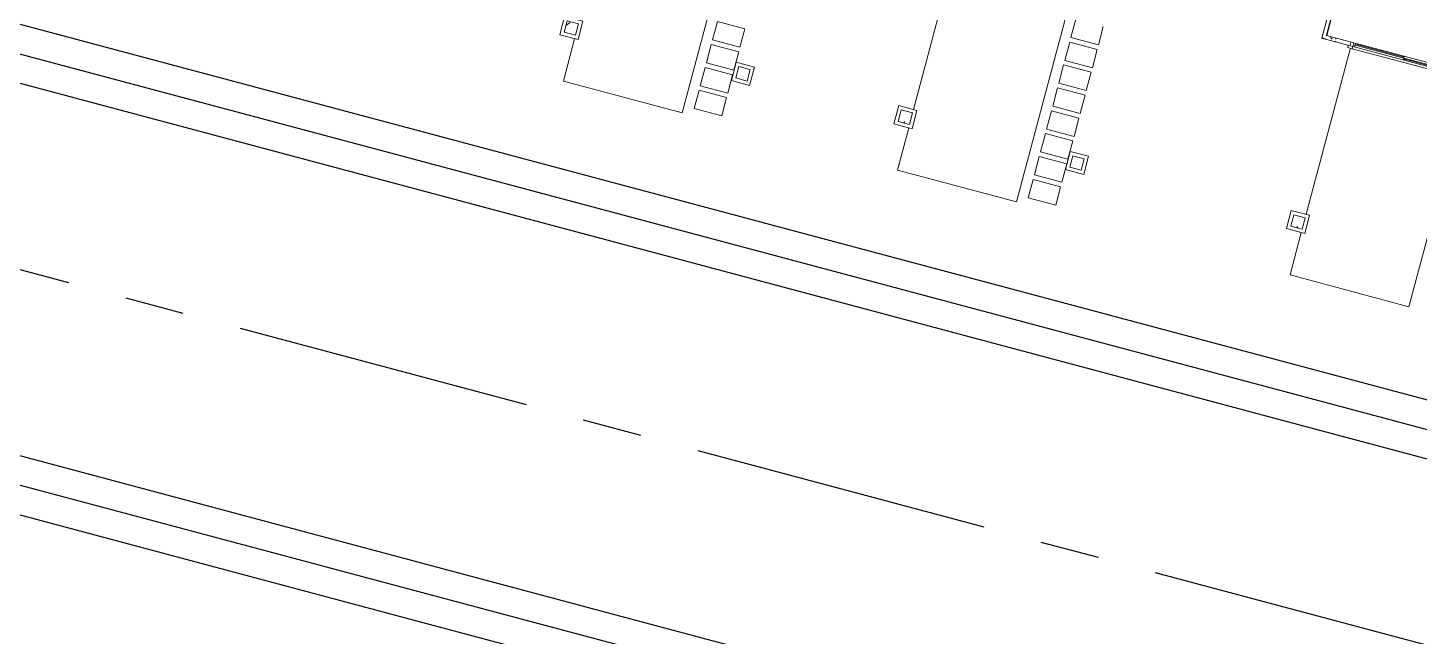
# Model space of a CAD drawing. Header units: metres. Extents: x 689715 to 690980, y 1005284 to 1006835.
# Drawn here: x 690831.39 to 690860.77, y 1005632.98 to 1005645.81 of the extents above; entities that cross this region are included whole.
import ezdxf

# ---------------------------------------------------------------- set-up
doc = ezdxf.new("R2010")
doc.units = ezdxf.units.M
doc.linetypes.add('CENTER', pattern=[2, 1.25, -0.25, 0.25, -0.25])
doc.linetypes.add('PHANTOM', pattern=[2.5, 1.25, -0.25, 0.25, -0.25, 0.25, -0.25])
for name, color, linetype in [('0_HUELLAS CASAS CASTILLA', 1, 'Continuous'), ('0_NUMERO DE LOTE FASE V', 3, 'Continuous'), ('C-CALLE-ACERA', 8, 'Continuous'), ('CALLES-CENTRO', 2, 'CENTER')]:
    doc.layers.add(name, color=color, linetype=linetype)
for name, color, linetype, lineweight in [('Modelos genéricos', 7, 'Continuous', 13), ('Muros', 7, 'Continuous', 13), ('Patrón de corte', 7, 'Continuous', 13), ('Pilares estructurales', 7, 'Continuous', 25), ('Suelos', 7, 'Continuous', 9), ('Ventanas', 7, 'Continuous', 13)]:
    doc.layers.add(name, color=color, linetype=linetype, lineweight=lineweight)

# ---------------------------------------------------------------- blocks, each defined once
blk = doc.blocks.new('M_Concrete-Rectangular-Column - _25x_25-V7-PLANO CLAVE _8 CASAS EN HILERA_ - Dependent 1')
at = {"layer": 'Pilares estructurales', "lineweight": 13}
h = blk.add_hatch(dxfattribs=at)
h.set_pattern_fill('CONCRETE', color=256, style=0, pattern_type=2)
h.set_pattern_definition([(49.99999999999999, (-7.957000000000001, -75.643), (1.457020047383542, -0.1273482686276515), [0.152, -1.676]), (355, (-7.957000000000001, -75.643), (-0.2818653023739907, 1.528382135238966), [0.122, -1.341]), (100.451, (-7.835, -75.653), (1.17546538358712, 1.400456044289996), [0.13, -1.425]), (46.184, (-7.957000000000001, -75.236), (2.169039294737322, -0.336383022587974), [0.229, -2.515]), (96.636, (-7.776, -75.264), (1.898944685138781, 1.97970782763093), [0.194, -2.137]), (351.184, (-7.957000000000001, -75.236), (1.898795237190718, 1.979372286160904), [0.183, -2.012]), (21, (-7.754, -75.33800000000001), (1.212598781386422, -0.8177586412751406), [0.152, -1.676]), (326, (-7.754, -75.33800000000001), (0.4944494143613917, 1.473404145724342), [0.122, -1.341]), (71.45100000000001, (-7.653, -75.406), (1.707039752549385, 0.6549895290889265), [0.13, -1.425]), (37.50000000000001, (-7.957000000000001, -75.643), (0.02416182372297015, 0.6765066195347833), [0.067, -1.258, 0.067, -1.294, -1.346]), (37.50000000000001, (-7.957000000000001, -75.643), (0.02416182372297015, 0.6765066195347833), [-2.686, 0.067, -1.279]), (7.499999999999999, (-7.957000000000001, -75.643), (0.5349359976128323, 0.8016816565557453), [0.067, -0.7090000000000001, 0.067, -1.227, -0.513]), (7.499999999999999, (-7.957000000000001, -75.643), (0.5349359976128323, 0.8016816565557453), [-2.071, 0.067, -0.446]), (327.5, (-8.41, -75.643), (1.084235554558972, -0.04571938571545769), [0.067, -0.441, 0.067, -1.518, -2.103]), (327.5, (-8.41, -75.643), (1.084235554558972, -0.04571938571545769), [-2.093, 0.067, -2.036]), (317.5, (-8.613, -75.643), (1.185122407334744, 0.2039163545013021), [0.067, -0.593, 0.067, -0.986, -1.494]), (317.5, (-8.613, -75.643), (1.185122407334744, 0.2039163545013021), [-1.713, 0.067, -1.426])])
h.paths.add_polyline_path([(0.1250000000000062, -0.1249999999999326), (0.1250000000000062, 0.1250000000000625), (-0.1249999999999932, 0.1250000000000625), (-0.1249999999999932, -0.1249999999998936)], flags=0)
blk = doc.blocks.new('MOLDURA COLUMNA - 0_40x_40-1533038-PLANO CLAVE _8 CASAS EN HILERA_ - Dependent 1')
at = {"layer": 'Modelos genéricos', "color": 253}
for p, q in [((0.2000000000000064, 0.1999999999999915), (-0.1999999999999938, 0.1999999999999915)), ((-0.1999999999999937, 0.1999999999999915), (-0.1999999999999937, -0.2000000000000085)), ((-0.1249999999999938, -0.1250000000000084), (-0.1249999999999937, 0.1249999999999915)), ((-0.1249999999999937, 0.1249999999999915), (0.1250000000000063, 0.1249999999999915)), ((0.1250000000000063, 0.1249999999999915), (0.1250000000000063, -0.1250000000000084)), ((0.2000000000000064, -0.2000000000000085), (0.2000000000000064, 0.1999999999999915)), ((-0.1999999999999937, -0.2000000000000085), (0.2000000000000065, -0.2000000000000085)), ((0.1250000000000063, -0.1250000000000084), (-0.1249999999999938, -0.1250000000000084))]:
    blk.add_line(p, q, dxfattribs=at)
blk = doc.blocks.new('012-AR_CASTILLA_MODELO B_rvt-1-PLANO CLAVE _8 CASAS EN HILERA_ - Dependent 1')
at = {"layer": 'Suelos', "color": 9}
for p, q in [((10.68178603227716, 74.51754749729298), (10.68178603233537, 78.66754749673419)), ((11.50178603245877, 76.56754749664105), (10.90178603236564, 76.56754749664105)), ((10.90178603236564, 76.56754749664105), (10.90178603224922, 76.16754749696702)), ((11.50178603222594, 76.16754749673419), (11.50178603245877, 76.56754749664105)), ((10.90178603224922, 76.16754749696702), (11.50178603222594, 76.16754749673419)), ((11.50178603245877, 76.06754749664105), (10.90178603224922, 76.06754749664105)), ((10.90178603224922, 76.06754749664105), (10.90178603236564, 75.66754749673419)), ((11.50178603234235, 75.66754749673419), (11.50178603245877, 76.06754749664105)), ((10.90178603236564, 75.66754749673419), (11.50178603234235, 75.66754749673419)), ((11.50178603245877, 75.56754749664105), (10.90178603236564, 75.56754749687389)), ((10.90178603236564, 75.56754749687389), (10.9017860321328, 75.16754749696702)), ((11.50178603228414, 75.16754749719985), (11.50178603245877, 75.56754749664105)), ((8.08178603235865, 75.44254749664105), (8.081786032416858, 74.51754749682732)), ((10.9017860321328, 75.16754749696702), (11.50178603228414, 75.16754749719985)), ((11.50178603257518, 75.06754749664105), (10.90178603236564, 75.06754749664105)), ((10.90178603236564, 75.06754749664105), (10.9017860320746, 74.66754749673419)), ((11.50178603234235, 74.66754749719985), (11.50178603257518, 75.06754749664105)), ((10.9017860320746, 74.66754749673419), (11.50178603234235, 74.66754749719985)), ((8.081786032184027, 74.51754749682732), (10.68178603227716, 74.51754749729298))]:
    blk.add_line(p, q, dxfattribs=at)
at = {"color": 254, "lineweight": 13}
for name, p in [('MOLDURA COLUMNA - 0_40x_40-1533038-PLANO CLAVE _8 CASAS EN HILERA_ - Dependent 1', (7.956786032300442, 75.64254749636166)), ('MOLDURA COLUMNA - 0_40x_40-1533038-PLANO CLAVE _8 CASAS EN HILERA_ - Dependent 1', (11.70678603230044, 75.64254749729298)), ('M_Concrete-Rectangular-Column - _25x_25-V7-PLANO CLAVE _8 CASAS EN HILERA_ - Dependent 1', (7.956786032300442, 75.64254749636166))]:
    blk.add_blockref(name, p, dxfattribs=at)
blk = doc.blocks.new('C TRANSFORMADA A B')
at = {"layer": 'Suelos', "color": 9}
for p, q in [((287.4939854096156, -13.28005156165455), (287.0939854097087, -13.28005156147992)), ((287.4939854096156, -13.88005156163126), (287.4939854096156, -13.28005156165455)), ((287.9939854096156, -13.28005156159634), (287.593985409243, -13.28005156171275)), ((287.593985409243, -13.28005156171275), (287.5939854097087, -13.88005156168947)), ((287.9939854096156, -13.88005156151485), (287.9939854096156, -13.28005156159634)), ((288.4939854096156, -13.28005156159634), (288.0939854097087, -13.28005156153813)), ((288.0939854097087, -13.28005156153813), (288.0939854097087, -13.88005156157305)), ((288.4939854096156, -13.88005156151485), (288.4939854096156, -13.28005156159634)), ((288.9939854096156, -13.28005156153813), (288.5939854097087, -13.28005156159634)), ((288.5939854097087, -13.28005156159634), (288.5939854097087, -13.88005156157305)), ((288.9939854096156, -13.88005156157305), (288.9939854096156, -13.28005156153813)), ((289.4939854096156, -13.28005156159634), (289.0939854097087, -13.28005156153813)), ((289.0939854097087, -13.28005156153813), (289.0939854097087, -13.88005156163126)), ((289.4939854096156, -13.88005156151485), (289.4939854096156, -13.28005156159634)), ((289.9939854096156, -13.28005156171275), (289.5939854097087, -13.28005156165455)), ((289.5939854097087, -13.28005156165455), (289.5939854097087, -13.88005156168947)), ((289.9939854096156, -13.88005156145664), (289.9939854096156, -13.28005156171275)), ((290.4939854096156, -13.28005156159634), (290.0939854097087, -13.28005156153813)), ((290.0939854097087, -13.28005156153813), (290.0939854094759, -13.88005156151485)), ((290.4939854096156, -13.88005156157305), (290.4939854096156, -13.28005156159634)), ((290.9939854096156, -13.28005156153813), (290.5939854097087, -13.28005156147992)), ((290.5939854097087, -13.28005156147992), (290.5939854097087, -13.88005156145664)), ((290.9939854096156, -13.88005156174768), (290.9939854096156, -13.28005156153813)), ((291.1439854095224, -14.10005156154511), (286.9939854096156, -14.10005156166153)), ((287.0939854097087, -13.88005156163126), (287.4939854096156, -13.88005156163126)), ((287.5939854097087, -13.88005156168947), (287.9939854096156, -13.88005156151485)), ((288.0939854097087, -13.88005156157305), (288.4939854096156, -13.88005156151485)), ((288.5939854097087, -13.88005156157305), (288.9939854096156, -13.88005156157305)), ((289.0939854097087, -13.88005156163126), (289.4939854096156, -13.88005156151485)), ((289.5939854097087, -13.88005156168947), (289.9939854096156, -13.88005156145664)), ((290.0939854094759, -13.88005156151485), (290.4939854096156, -13.88005156157305)), ((290.5939854097087, -13.88005156145664), (290.9939854096156, -13.88005156174768)), ((291.1439854095224, -16.70005156158004), (291.1439854095224, -14.10005156154511)), ((286.2139854098205, -16.70005156152183), (289.8189854093362, -16.70005156146362)), ((290.2189854097087, -16.70005156158004), (291.1439854095224, -16.70005156140542))]:
    blk.add_line(p, q, dxfattribs=at)
at = {"color": 254, "lineweight": 13, "rotation": 90.00000000000001}
for name, p in [('MOLDURA COLUMNA - 0_40x_40-1533038-PLANO CLAVE _8 CASAS EN HILERA_ - Dependent 1', (290.0189854095224, -13.07505156158004)), ('MOLDURA COLUMNA - 0_40x_40-1533038-PLANO CLAVE _8 CASAS EN HILERA_ - Dependent 1', (290.0189854099881, -16.82505156163825)), ('M_Concrete-Rectangular-Column - _25x_25-V7-PLANO CLAVE _8 CASAS EN HILERA_ - Dependent 1', (290.0189854099881, -16.82505156163825))]:
    blk.add_blockref(name, p, dxfattribs=at)
blk = doc.blocks.new('CASTILLAS B BLOQUE 8')
blk.add_blockref('C TRANSFORMADA A B', (0, 5.820766091346741e-11))
at = {"layer": '0_HUELLAS CASAS CASTILLA', "color": 8, "lineweight": 5, "rotation": 90}
blk.add_blockref('012-AR_CASTILLA_MODELO B_rvt-1-PLANO CLAVE _8 CASAS EN HILERA_ - Dependent 1', (365.6615329058841, -32.08183759375243), dxfattribs=at)
blk = doc.blocks.new('Window-Sliding - VENTANA DE 2_20 X 1_20-1540986-PLANO CLAVE _8 CASAS EN HILERA_ - Dependent 1')
at = {"layer": 'Ventanas', "color": 253}
for p, q in [((1.100365830454672, 0.04), (-1.099634169545327, 0.04)), ((-1.099634169545327, 0.04), (-1.099634169545327, -0.03999999999902364)), ((-1.099634169545327, 0.04000000000097637), (1.100365830454672, 0.04000000000097637)), ((-1.061534169779908, -0.03999999999902364), (-1.061534169779908, 0.04000000000097637)), ((-1.061534169779908, 0.04000000000097637), (-1.061534169779908, -0.03999999999902365)), ((1.062265830467165, 9.714248738745823e-13), (-1.061534169779908, 9.714248738745823e-13)), ((-1.026609169545286, 0.04000000000097637), (-1.026609169545286, 9.714248738745823e-13)), ((-0.02185916954532734, 0.02000000000096879), (-1.026609169545286, 0.02000000000096879)), ((-0.02185916954532734, 0.04000000000097637), (-0.02185916954532734, 9.714248738745823e-13)), ((0.000365830454672653, 9.714248738745823e-13), (0.000365830454672653, 0.04000000000097637)), ((0.000365830454672653, 9.714248738745823e-13), (0.000365830454672653, -0.03999999999902364)), ((0.02259083045467268, -0.03999999999902364), (0.02259083045467268, 9.714248738745823e-13)), ((1.027340830454717, -0.03999999999902364), (1.027340830454717, 9.714248738745823e-13)), ((1.062265830467165, 0.04000000000097637), (1.062265830467165, -0.03999999999902365)), ((1.100365830454672, -0.03999999999902364), (1.100365830454672, 0.04)), ((-1.099634169545327, -0.03999999999902364), (1.100365830454672, -0.03999999999902364)), ((-1.099634169545327, -0.03999999999902364), (1.100365830454672, -0.03999999999902364)), ((-1.09963416929923, -0.03999999999902364), (1.100365830455644, -0.03999999999902364)), ((0.02259083045467268, -0.0199999999990375), (1.027340830454716, -0.0199999999990375))]:
    blk.add_line(p, q, dxfattribs=at)
blk = doc.blocks.new('M_MOLDURA SENCILLA PARA VENTANAS - 2_20x1_20-1429797-PLANO CLAVE _8 CASAS EN HILERA_ - Dependent 1')
at = {"layer": 'Modelos genéricos', "color": 9, "lineweight": 9}
for p, q in [((-0.975000000000008, 0.08999999999999686), (-1.075000000000009, 0.08999999999999686)), ((-1.075000000000009, 0.08999999999999686), (-1.075000000000009, 0.04000000000000823)), ((-1.075000000000009, 0.04000000000000823), (-0.975000000000008, 0.04000000000000823)), ((-0.975000000000008, 0.04000000000000823), (-0.975000000000008, 0.08999999999999686)), ((1.324999999999992, 0.08999999999999686), (1.224999999999992, 0.08999999999999686)), ((1.224999999999992, 0.08999999999999686), (1.224999999999992, 0.04000000000000823)), ((1.224999999999992, 0.04000000000000823), (1.324999999999992, 0.04000000000000823)), ((1.324999999999992, 0.04000000000000823), (1.324999999999992, 0.08999999999999686))]:
    blk.add_line(p, q, dxfattribs=at)
at = {"layer": 'Modelos genéricos', "color": 253}
blk.add_line((-0.9750000000000082, 0.09000000000000001), (1.224999999999992, 0.09000000000000001), dxfattribs=at)
blk = doc.blocks.new('A TRANSFORMADA A B')
at = {"layer": 'Patrón de corte'}
h = blk.add_hatch(dxfattribs=at)
h.set_pattern_fill('HORMIGÓN', color=254, angle=90.00000000000001, style=0, pattern_type=2)
h.set_pattern_definition([(139.9999999999999, (365.6615329035558, -75.88183759397361), (0.03836033982117157, 0.4377584771638403), [0.04599999999999998, -0.5029999999999997]), (84.99999999999997, (365.6615329035558, -75.88183759397361), (-0.4580987315439035, -0.08439521406967809), [0.03700000000000001, -0.4020000000000002]), (190.451, (365.6645329040475, -75.84583759406814), (-0.4199401312074268, 0.3526758939897786), [0.039, -0.4270000000000001]), (136.1839999999999, (365.5395329040475, -75.8818375938572), (0.1004214988211118, 0.6506308650644554), [0.06899999999999998, -0.7539999999999998]), (186.6359999999999, (365.547532903729, -75.82783759379527), (-0.5938707988951819, 0.5701916118460522), [0.05799999999999998, -0.6409999999999996]), (81.18399999999994, (365.5395329040475, -75.8818375938572), (-0.5936975411065768, 0.5697220635397624), [0.05500000000000001, -0.6039999999999999]), (110.9999999999999, (365.5705329037737, -75.82083759387024), (0.245780230253577, 0.3642747293136032), [0.04599999999999999, -0.5029999999999999]), (55.99999999999997, (365.5705329037737, -75.82083759387024), (-0.4415777901075865, 0.1482769546615401), [0.03699999999999998, -0.4019999999999998]), (161.4509999999999, (365.5905329035595, -75.79083759407513), (-0.1963072483374971, 0.5120483026533341), [0.03899999999999999, -0.427]), (127.5, (365.6615329035558, -75.88183759397361), (-0.2022933454275577, 0.007375797972208872), [0.02, -0.3770000000000001, 0.02, -0.388, -0.404]), (127.5, (365.6615329035558, -75.88183759397361), (-0.2022933454275577, 0.007375797972208872), [-0.806, 0.02, -0.3840000000000001]), (97.49999999999994, (365.6615329035558, -75.88183759397361), (-0.2399435114399267, 0.1600503399492727), [0.02, -0.213, 0.02, -0.368, -0.154]), (97.49999999999994, (365.6615329035558, -75.88183759397361), (-0.2399435114399267, 0.1600503399492727), [-0.621, 0.02, -0.134]), (57.49999999999999, (365.6615329037886, -76.01783759397222), (0.01404568388630387, 0.3254162238797662), [0.01999999999999999, -0.1319999999999999, 0.01999999999999999, -0.455, -0.6309999999999997]), (57.49999999999999, (365.6615329037886, -76.01783759397222), (0.01404568388630387, 0.3254162238797662), [-0.6279999999999997, 0.01999999999999999, -0.6109999999999997]), (47.49999999999996, (365.6615329037886, -76.07883759384276), (-0.06081860510782452, 0.3554815006055007), [0.02, -0.178, 0.02, -0.2960000000000001, -0.4480000000000001]), (47.49999999999996, (365.6615329037886, -76.07883759384276), (-0.06081860510782452, 0.3554815006055007), [-0.5140000000000001, 0.02, -0.4280000000000001])])
h.paths.add_polyline_path([(286.1439854069613, -61.57999999239109), (286.0639854071196, -61.57999999215826), (286.0639854071196, -61.87999999232125), (286.143985407427, -61.87999999237945)])
h.paths.add_polyline_path([(286.1439854071941, -64.28005156177096), (286.143985407427, -63.47999999229796), (286.0639854071196, -63.47999999241438), (286.0639854071196, -64.28005156177096)])
h.paths.add_polyline_path([(286.1439854069613, -65.26005156169413), (286.0639854068868, -65.2600515614613), (286.0639854071196, -65.56005156162428), (286.1439854067285, -65.56005156162428)])
h.paths.add_polyline_path([(286.1439854067285, -68.4399999876623), (286.1439854069613, -67.7600515614613), (286.0639854071196, -67.76005156157771), (286.0639854071196, -68.43999998754589)])
at = {"layer": '0_HUELLAS CASAS CASTILLA', "color": 8, "lineweight": 5}
blk.add_line((286.143985407427, -68.43999998772051), (273.3538196636364, -68.43999998772051), dxfattribs=at)
at = {"layer": '0_HUELLAS CASAS CASTILLA', "color": 8}
for p, q in [((277.963819663506, -68.35999999707565), (286.0639854073524, -68.35999998776242)), ((286.143985407427, -68.359999987646), (286.143985407427, -68.43999998772051))]:
    blk.add_line(p, q, dxfattribs=at)
at = {"layer": 'Muros', "color": 253}
for p, q in [((286.0639854071196, -67.76005156157771), (286.0639854071196, -68.35999999230262)), ((286.1439854067285, -68.35999999241903), (286.1439854069613, -67.7600515614613))]:
    blk.add_line(p, q, dxfattribs=at)
at = {"layer": 'Suelos', "color": 9}
for p, q in [((291.1439854067285, -65.20005156158004), (286.9939854068216, -65.20005156181287)), ((291.1439854069613, -67.80005156161496), (291.1439854067285, -65.20005156158004)), ((286.1939854072407, -67.80005156155676), (286.2139854070265, -67.80005156155676)), ((286.2139854070265, -67.80005156155676), (289.8189854063094, -67.80005156138213)), ((290.2189854069147, -67.80005156149855), (291.1439854067285, -67.80005156144034))]:
    blk.add_line(p, q, dxfattribs=at)
at = {"color": 254, "lineweight": 13}
for name, p, rotation in [('M_MOLDURA SENCILLA PARA VENTANAS - 2_20x1_20-1429797-PLANO CLAVE _8 CASAS EN HILERA_ - Dependent 1', (286.1039854066912, -66.535051561601), 270), ('Window-Sliding - VENTANA DE 2_20 X 1_20-1540986-PLANO CLAVE _8 CASAS EN HILERA_ - Dependent 1', (286.1039854066912, -66.65968573110877), 270), ('MOLDURA COLUMNA - 0_40x_40-1533038-PLANO CLAVE _8 CASAS EN HILERA_ - Dependent 1', (290.018985407427, -67.92505156155676), 90), ('M_Concrete-Rectangular-Column - _25x_25-V7-PLANO CLAVE _8 CASAS EN HILERA_ - Dependent 1', (290.018985407427, -67.92505156155676), 90)]:
    blk.add_blockref(name, p, dxfattribs=dict(at, rotation=rotation))
blk = doc.blocks.new('CASTILLA 7 NUEVA')
at = {"rotation": 269.9999998879757}
blk.add_blockref('A TRANSFORMADA A B', (330.5665340038831, 260.2961971417535), dxfattribs=at)

msp = doc.modelspace()

# ---------------------------------------------------------------- linework, layer by layer
at = {"layer": 'C-CALLE-ACERA', "linetype": 'Continuous', "ltscale": 5}
for p, q in [((690800.1058626678, 1005654.186970455), (690904.984686737, 1005626.214305529)), ((690799.7966161025, 1005653.02750223), (690904.6754532779, 1005625.054833806)), ((690902.2104768432, 1005617.846603055), (690797.8380545226, 1005645.684203479)), ((690797.5288079573, 1005644.524735255), (690901.9012302781, 1005616.687134832))]:
    msp.add_line(p, q, dxfattribs=at)
at = {"layer": 'C-CALLE-ACERA', "linetype": 'Continuous', "ltscale": 5, "flags": 128}
for points in [[(690799.9512393854, 1005653.607236343), (690904.8300700062, 1005625.634569663, 0.4010149830202853), (690906.6469841687, 1005626.632150762), (690906.9387805294, 1005627.556044067)], [(690902.838681146, 1005614.574201664), (690903.0895396372, 1005615.36847641, 0.4275364819139554), (690902.045741888, 1005617.26956587), (690797.6834312404, 1005645.104469368)]]:
    msp.add_lwpolyline(points, format="xyb", dxfattribs=at)
at = {"layer": 'CALLES-CENTRO', "linetype": 'CENTER', "ltscale": 5, "flags": 128}
msp.add_lwpolyline([(690661.9517737363, 1005685.859832838), (690787.7057648343, 1005652.319465773), (690909.7198456922, 1005619.776585636)], dxfattribs=at)

# ---------------------------------------------------------------- block references
at = {"layer": '0_NUMERO DE LOTE FASE V', "linetype": 'PHANTOM'}
for name, p, rotation in [('CASTILLAS B BLOQUE 8', (690940.9158403926, 1005919.815447902), 255.0660435229903), ('CASTILLA 7 NUEVA', (690612.0991462446, 1005738.120083135), 345.0660436350147)]:
    msp.add_blockref(name, p, dxfattribs=dict(at, rotation=rotation))

doc.saveas('drawing.dxf')
